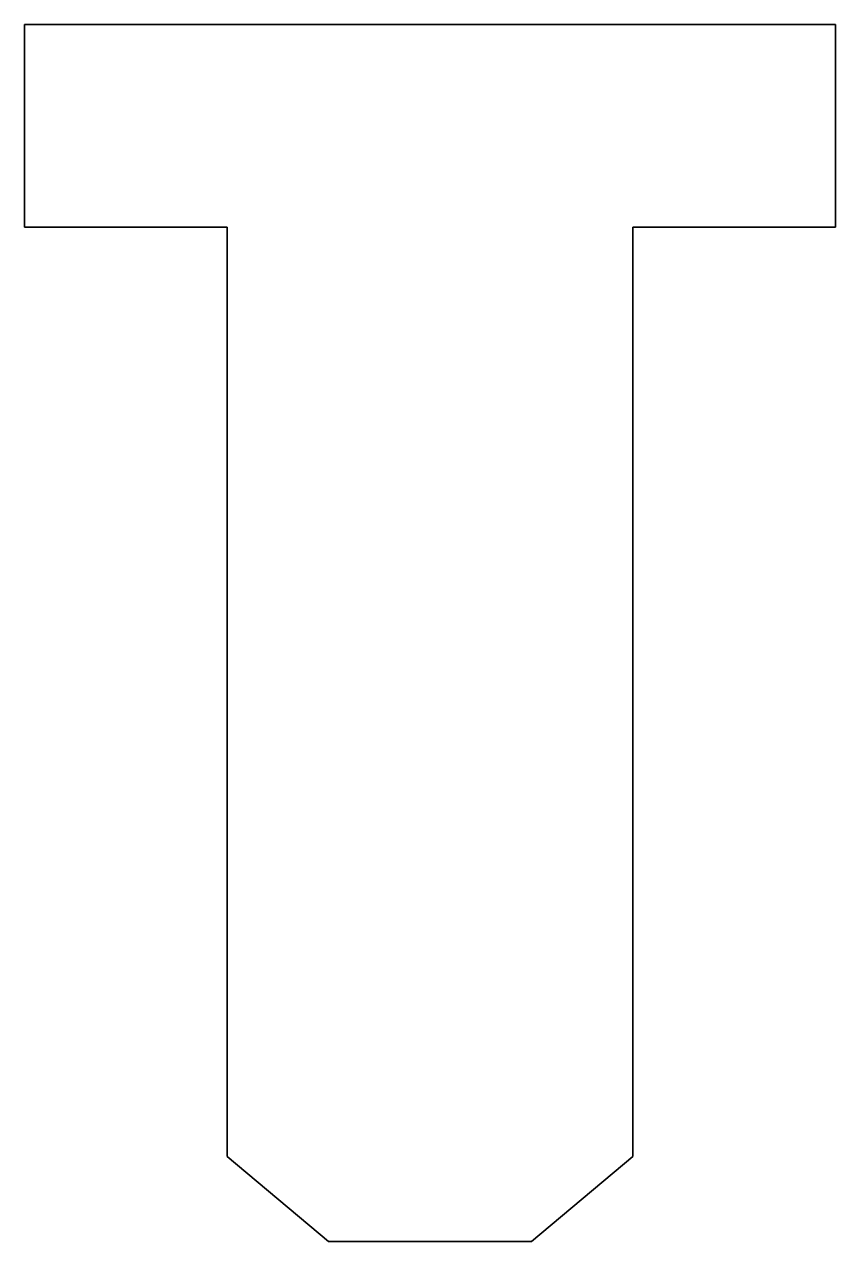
# Model space of a CAD drawing. Extents: x 140.5 to 156.5, y 93 to 117.
import ezdxf

# ---------------------------------------------------------------- set-up
doc = ezdxf.new("R2010")
doc.units = 0

msp = doc.modelspace()

# ---------------------------------------------------------------- linework, layer by layer
at = {"color": 7, "lineweight": 35, "ltscale": 0.4}
msp.add_line((156.5, 117), (140.5, 117), dxfattribs=at)
at = {"color": 7, "lineweight": 35, "ltscale": 0.1}
for p, q in [((140.5, 113), (140.5, 117)), ((156.5, 113), (156.5, 117)), ((144.5, 113), (140.5, 113)), ((156.5, 113), (152.5, 113)), ((150.5, 93), (146.5, 93))]:
    msp.add_line(p, q, dxfattribs=at)
at = {"color": 7, "lineweight": 35, "ltscale": 0.458045}
for p, q in [((144.5, 94.6782), (144.5, 113)), ((152.5, 94.6782), (152.5, 113))]:
    msp.add_line(p, q, dxfattribs=at)
at = {"color": 7, "lineweight": 35, "ltscale": 0.06527}
for p, q in [((146.5, 93), (144.5, 94.6782)), ((150.5, 93), (152.5, 94.6782))]:
    msp.add_line(p, q, dxfattribs=at)

doc.saveas('drawing.dxf')
